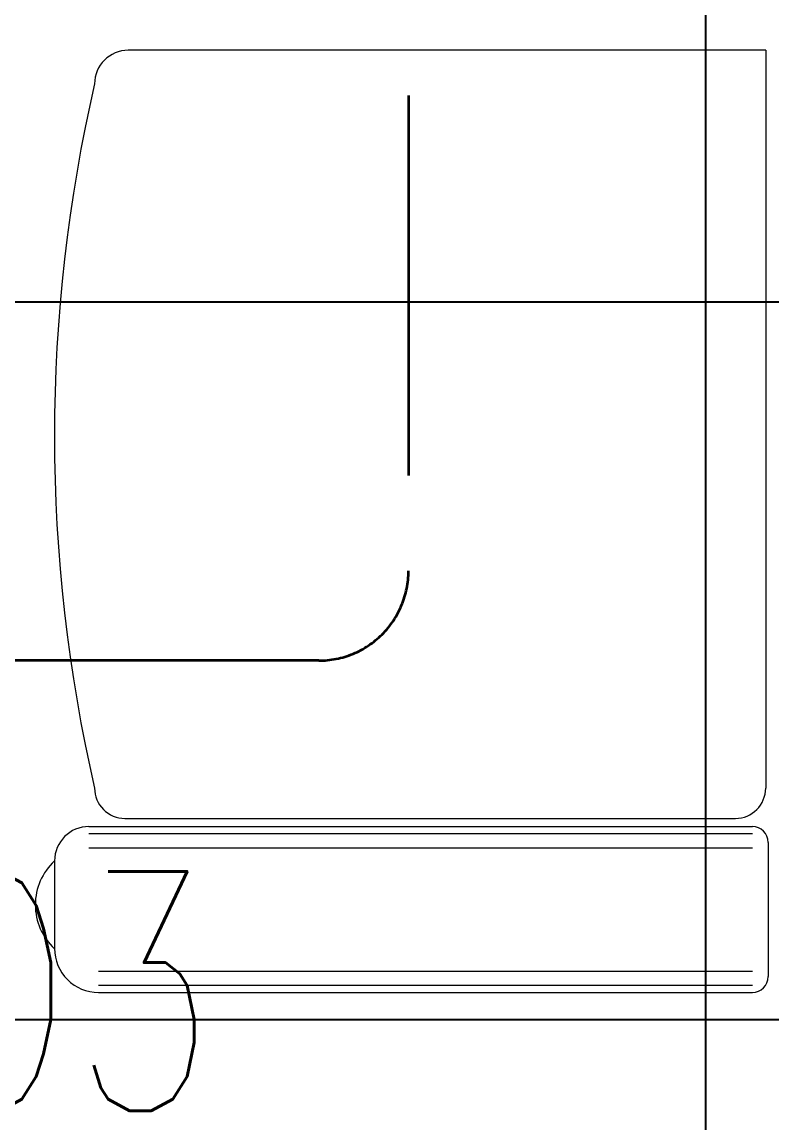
# Model space of a CAD drawing. Header units: inches. Extents: x -12418 to 183584, y -29325 to 19878.
# Drawn here: x 13229 to 13855, y -7886 to -6966 of the extents above; entities that cross this region are included whole.
import ezdxf
from ezdxf.enums import TextEntityAlignment as Align

# ---------------------------------------------------------------- set-up
doc = ezdxf.new("R2010")
doc.units = ezdxf.units.IN
doc.header["$LTSCALE"] = 25
doc.header["$MEASUREMENT"] = 0
doc.linetypes.add('DASHDOT', pattern=[25.4, 12.7, -6.35, 0, -6.35])
doc.layers.get('0').update_dxf_attribs({"color": 8})
doc.layers.add('00-Ground Floor$0$False Ceiling', color=251, linetype='Continuous')
for name, color, linetype, lineweight in [('00-Ground Floor$0$LOADING', 253, 'Continuous', 5), ('E-LITE-CIRC-NUMB', 6, 'Continuous', 25), ('E-LITE-CLNG @ 100', 150, 'Continuous', 35), ('E-LITE-CLNG-CNDT', 6, 'DASHDOT', 35), ('E-LITE-CTRL', 6, 'Continuous', 25), ('E-LITE-IDEN', 6, 'Continuous', 25)]:
    doc.layers.add(name, color=color, linetype=linetype, lineweight=lineweight)
doc.styles.add('DC_Simplex', font='SIMPLEX.shx', dxfattribs={"width": 0.7})

# ---------------------------------------------------------------- blocks, each defined once
blk = doc.blocks.new('00-Ground Floor$0$ME19011A-P')
for p, q in [((-0.425, 0), (0.425, 0)), ((-0.425, 0), (-0.425, -0.015)), ((0.425, 0), (0.425, -0.015)), ((-0.425, -0.015), (0.425, -0.015)), ((-0.36, -0.015), (-0.36, -0.01976)), ((-0.24, -0.015), (-0.24, -0.01976)), ((-0.15, -0.015), (-0.15, -0.04)), ((0, -0.015), (0, -0.04)), ((0.1, -0.015), (0.1, -0.045)), ((0.2, -0.045), (0.2, -0.015)), ((0.28178, -0.015), (0.24845, -0.015)), ((0.24845, -0.02435), (0.24845, -0.015)), ((0.28178, -0.02435), (0.28178, -0.015)), ((0.32108, -0.015), (0.28774, -0.015)), ((0.28774, -0.015), (0.28774, -0.0531)), ((0.32108, -0.0531), (0.32108, -0.015)), ((0.36226, -0.015), (0.32892, -0.015)), ((0.32892, -0.015), (0.32892, -0.0531)), ((0.36226, -0.0531), (0.36226, -0.015)), ((0.36822, -0.02435), (0.36822, -0.015)), ((0.36822, -0.015), (0.40155, -0.015)), ((0.40155, -0.02435), (0.40155, -0.015)), ((-0.3675, -0.01976), (-0.2325, -0.01976)), ((-0.3675, -0.01976), (-0.3675, -0.03988)), ((-0.2325, -0.01976), (-0.2325, -0.03988)), ((-0.15, -0.025), (0, -0.025)), ((0.28178, -0.02435), (0.24845, -0.02435)), ((0.32108, -0.02435), (0.28774, -0.02435)), ((0.36226, -0.02435), (0.32892, -0.02435)), ((0.36822, -0.02435), (0.40155, -0.02435)), ((-0.04022, -0.03121), (-0.04959, -0.03372)), ((-0.03763, -0.04087), (-0.04022, -0.03121)), ((0.1, -0.035), (0.2, -0.035)), ((-0.3675, -0.03988), (-0.2325, -0.03988)), ((-0.15, -0.04), (-0.1187, -0.04)), ((-0.0887, -0.04), (-0.0637, -0.04)), ((-0.0606, -0.03707), (-0.07872, -0.0432)), ((-0.07872, -0.0432), (-0.07697, -0.04974)), ((-0.047, -0.04338), (-0.03763, -0.04087)), ((-0.03786, -0.04), (0, -0.04)), ((0.1, -0.045), (0.2, -0.045)), ((-0.05821, -0.04599), (-0.07697, -0.04974)), ((0.28774, -0.0531), (0.32108, -0.0531)), ((0.32892, -0.0531), (0.36226, -0.0531))]:
    blk.add_line(p, q)
at = {"color": 8, "const_width": 0.000601}
for points in [[(0.30441, -0.0531, -0.184574), (0.29769, -0.06362, -1.44364), (0.29611, -0.05809, -0.837915), (0.2969, -0.06639, -0.30536), (0.28385, -0.06204, -1.584726), (0.28939, -0.06085, -0.253153), (0.28267, -0.06837, -0.874198), (0.27753, -0.05848, -0.915253), (0.27906, -0.06576, -0.223821), (0.26832, -0.06437, -1.703343), (0.27199, -0.05967, -0.588962), (0.26211, -0.06797, -0.717795), (0.2625, -0.05809, -0.983104), (0.26448, -0.06441, -0.326362), (0.25341, -0.06085, -0.758716), (0.26092, -0.05136, -0.906186), (0.25934, -0.0565, -0.189488), (0.25262, -0.05215, -0.7948), (0.26132, -0.04226, -1.223996), (0.25736, -0.04701, -0.072149), (0.25341, -0.04028, -0.645886), (0.26092, -0.03237, -1.366917), (0.25736, -0.03712, -0.078415), (0.2542, -0.03079, -0.723006), (0.26132, -0.02565, -1.105484), (0.25815, -0.02921, -0.221197), (0.2566, -0.02435, -0.221197)], [(0.34559, -0.0531, 0.184574), (0.35231, -0.06362, 1.44364), (0.35389, -0.05809, 0.837915), (0.3531, -0.06639, 0.30536), (0.36615, -0.06204, 1.584726), (0.36061, -0.06085, 0.253153), (0.36733, -0.06837, 0.874198), (0.37247, -0.05848, 0.915253), (0.37094, -0.06576, 0.223821), (0.38168, -0.06437, 1.703343), (0.37801, -0.05967, 0.588962), (0.38789, -0.06797, 0.717795), (0.3875, -0.05809, 0.983104), (0.38552, -0.06441, 0.326362), (0.39659, -0.06085, 0.758716), (0.38908, -0.05136, 0.906186), (0.39066, -0.0565, 0.189488), (0.39738, -0.05215, 0.7948), (0.38868, -0.04226, 1.223996), (0.39264, -0.04701, 0.072149), (0.39659, -0.04028, 0.645886), (0.38908, -0.03237, 1.366917), (0.39264, -0.03712, 0.078415), (0.3958, -0.03079, 0.723006), (0.38868, -0.02565, 1.105484), (0.39185, -0.02921, 0.221197), (0.3934, -0.02435, 0.221197)]]:
    blk.add_lwpolyline(points, format="xyb", dxfattribs=at)
blk.add_lwpolyline([(-0.1187, -0.04818), (-0.0887, -0.04818), (-0.0887, -0.03818), (-0.1187, -0.03818)], close=True)
blk.add_circle((-0.0537, -0.04), 0.0075)
for centre, radius, start, end in [((-0.1037, -0.04), 0.01, 10.4593, 169.5407), ((-0.1037, -0.04), 0.0075, 14.00752, 165.99248), ((-0.0537, -0.04), 0.01, 45, 180)]:
    blk.add_arc(centre, radius, start, end)
blk = doc.blocks.new('00-Ground Floor$0$M.44.57.64')
at = {"layer": '00-Ground Floor$0$LOADING', "xscale": 1000.000000000002, "yscale": 1000.000000000002, "zscale": 1000.000000000002, "rotation": 225.9999036123427}
blk.add_blockref('00-Ground Floor$0$ME19011A-P', (-80806.89, 16720.74), dxfattribs=at)
blk = doc.blocks.new('00-Ground Floor$0$GF21008-P')
at = {"layer": '00-Ground Floor$0$LOADING'}
for p, q in [((0.02235, -0.20585), (0.02235, -0.73852)), ((0.02235, -0.20585), (0.63897, -0.20585)), ((0.68432, -0.20374), (0.79645, -0.20374)), ((0.67107, -0.77123), (0.67107, -0.21699)), ((0.67698, -0.77123), (0.67698, -0.21699)), ((0.6888, -0.77123), (0.6888, -0.21699)), ((0.79197, -0.76339), (0.79197, -0.21699)), ((0.80379, -0.76339), (0.80379, -0.21699)), ((0.8097, -0.76339), (0.8097, -0.21699)), ((0.66431, -0.74126), (0.66431, -0.23119)), ((0.69984, -0.8), (0.77309, -0.8))]:
    blk.add_line(p, q, dxfattribs=at)
for centre, radius, start, end in [((0.63897, -0.23119), 0.02534, 0, 90), ((0.68432, -0.21699), 0.01325, 90, 180), ((0.79645, -0.21699), 0.01325, 0, 90), ((0.05042, -0.73852), 0.02807, 180, 270), ((0.63897, -0.74126), 0.02534, 270, 0), ((0.3447, 0.51055), 1.31061, 257.02456, 282.97544), ((0.69984, -0.77123), 0.02877, 180, 270), ((0.77309, -0.76339), 0.03661, 270, 0), ((0.73653, -0.7662), 0.04989, 222.64618, 317.35382)]:
    blk.add_arc(centre, radius, start, end, dxfattribs=at)
blk = doc.blocks.new('00-Ground Floor$0$A$Ce9e1c4c3')
at = {"layer": '00-Ground Floor$0$False Ceiling', "color": 254, "linetype": 'Continuous'}
for p, q in [((-86200, -8477.43), (-86200, -4747.43)), ((-89502.07, -7200), (-85902.07, -7200)), ((-89502.07, -7800), (-85902.07, -7800))]:
    blk.add_line(p, q, dxfattribs=at)
blk = doc.blocks.new('00-Ground Floor')
at = {"layer": '00-Ground Floor$0$False Ceiling', "color": 254}
blk.add_blockref('00-Ground Floor$0$A$Ce9e1c4c3', (100000, 0), dxfattribs=at)
at = {"layer": '00-Ground Floor$0$LOADING', "xscale": 1000, "yscale": 1000, "zscale": 1000, "rotation": 269.9999999999998}
blk.add_blockref('00-Ground Floor$0$GF21008-P', (14055.88, -6967.56), dxfattribs=at)
at = {"layer": '00-Ground Floor$0$LOADING', "rotation": 224.0000963876573}
blk.add_blockref('00-Ground Floor$0$M.44.57.64', (-55544.81, -52168.86, 0), dxfattribs=at)
blk = doc.blocks.new('DC_LT-CL-Point')
for p, q in [((0, -0.7107), (0, 0.7107)), ((0.7107, 0), (-0.7107, 0))]:
    blk.add_line(p, q)
blk.add_circle((0, 0), 1.5)
at = {"layer": 'E-LITE-CIRC-NUMB', "style": 'DC_Simplex', "width": 0.7, "flags": 8}
blk.add_attdef('CIRCUIT', text='', height=2, rotation=360, dxfattribs=at).set_placement((-3.3635, 1.5), align=Align.RIGHT)
at = {"layer": 'E-LITE-CTRL', "style": 'DC_Simplex', "width": 0.7, "flags": 8}
blk.add_attdef('CONTROL', (3.3635, -3.4983), '', height=2, rotation=360, dxfattribs=at)
at = {"layer": 'E-LITE-IDEN', "style": 'DC_Simplex', "width": 0.7, "flags": 8}
blk.add_attdef('TYPE', (3.3635, 1.5), '', height=2, rotation=360, dxfattribs=at)

msp = doc.modelspace()

# ---------------------------------------------------------------- linework, layer by layer
at = {"layer": 'E-LITE-CLNG-CNDT'}
msp.add_lwpolyline([(12900, -5047.43), (13476.57, -5047.43, -0.414214), (13551.57, -5122.43), (13551.57, -7425, -0.414214), (13476.57, -7500), (12900, -7500)], format="xyb", dxfattribs=at)

# ---------------------------------------------------------------- block references
at = {"layer": 'E-LITE-CLNG @ 100'}
ref = msp.add_blockref('DC_LT-CL-Point', (12900, -7500), dxfattribs=dict(at, xscale=-100, yscale=100, zscale=100, rotation=180))
ref.add_attrib('TYPE', 'LD3', (13042.64, -7876.17), dxfattribs={"layer": 'E-LITE-IDEN', "height": 200, "rotation": 0, "style": 'DC_Simplex', "width": 0.7, "flags": 8})
at = {"layer": 'E-LITE-CLNG-CNDT', "color": 1}
msp.add_blockref('00-Ground Floor', (0, 0), dxfattribs=at)

doc.saveas('drawing.dxf')
